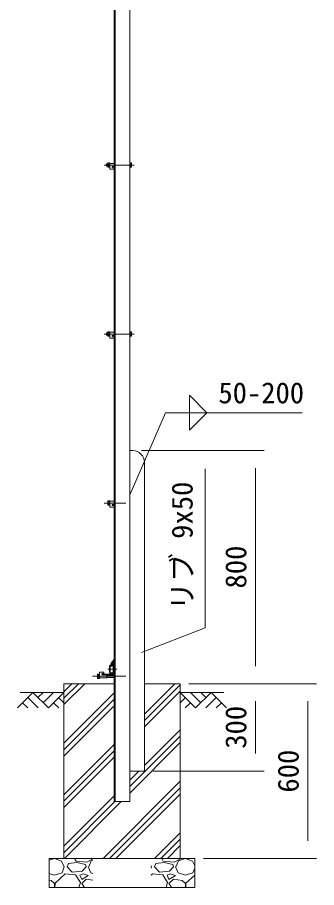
# Model space of a CAD drawing. Units: millimetres, scale not verified. Extents: x -6300 to 6300, y -4455 to 4455.
# Drawn here: x -675 to 354, y -2325 to 662 of the extents above; entities that cross this region are included whole.
import ezdxf
from ezdxf.enums import TextEntityAlignment as Align

# ---------------------------------------------------------------- set-up
doc = ezdxf.new("R2010")
doc.units = ezdxf.units.MM
doc.header["$LTSCALE"] = 30
doc.linetypes.add('USER1', pattern=[50.8, 31.75, -6.35, 6.35, -6.35])
for name, color, linetype, lineweight in [('0-0_D-STR3', 3, 'Continuous', 13), ('0-1_D-STR1', 1, 'Continuous', 18), ('0-2_D-BMK', 2, 'USER1', 13), ('0-4_D-STR-DIM', 7, 'Continuous', 9), ('0-7_D-STR-TXT', 7, 'Continuous', 9), ('0-8_D-BGD', 7, 'Continuous', 9), ('0-9_D-STR4', 7, 'Continuous', 9), ('0-A_D-DCR-HCH', 7, 'Continuous', 9)]:
    doc.layers.add(name, color=color, linetype=linetype, lineweight=lineweight)
doc.styles.add('ＭＳ ゴシック', font='')
doc.styles.get('ＭＳ ゴシック').set_extended_font_data('MS Gothic')

msp = doc.modelspace()

# ---------------------------------------------------------------- linework, layer by layer
at = {"layer": '0-0_D-STR3'}
for p, q in [((-367.01, 159), (-368.21, 157.8)), ((-368.21, 157.8), (-368.21, 152.2)), ((-367.01, 151), (-368.21, 152.2)), ((-367.01, 159), (-367.01, 151)), ((-363.71, 159), (-367.01, 159)), ((-363.71, 151), (-367.01, 151)), ((-362.98, 162.5), (-363.71, 161.25)), ((-363.71, 148.75), (-363.71, 161.25)), ((-357.21, 162.5), (-362.98, 162.5)), ((-357.21, 158.75), (-362.98, 158.75)), ((-357.21, 151.25), (-362.98, 151.25)), ((-357.21, 147.49), (-357.21, 162.5)), ((-357.21, 161), (-342.21, 161)), ((-357.21, 161), (-357.21, 141)), ((-346.96, 150.5), (-342.21, 150.5)), ((-288.21, 162.5), (-283.6, 162.5)), ((-288.21, 162.5), (-288.21, 147.49)), ((-288.21, 158.75), (-283.6, 158.75)), ((-288.21, 151.25), (-283.6, 151.25)), ((-282.91, 161.3), (-283.6, 162.5)), ((-282.91, 161.3), (-282.91, 148.7)), ((-362.98, 147.49), (-363.71, 148.75)), ((-357.21, 147.49), (-362.98, 147.49)), ((-357.21, 141), (-342.21, 141)), ((-346.96, 146), (-342.21, 146)), ((-342.21, 146), (-342.21, 141)), ((-288.21, 147.49), (-283.6, 147.49)), ((-282.91, 148.7), (-283.6, 147.49)), ((-357.21, -432.51), (-357.21, -417.5)), ((-288.21, -417.5), (-288.21, -432.51)), ((-288.21, -417.5), (-283.6, -417.5)), ((-282.91, -418.7), (-283.6, -417.5)), ((-367.01, -421), (-368.21, -422.2)), ((-368.21, -422.2), (-368.21, -427.8)), ((-363.71, -421), (-367.01, -421)), ((-363.71, -429), (-367.01, -429)), ((-363.71, -431.25), (-363.71, -418.75)), ((-357.21, -421.25), (-362.98, -421.25)), ((-357.21, -428.75), (-362.98, -428.75)), ((-357.21, -419), (-357.21, -439)), ((-357.21, -419), (-342.21, -419)), ((-357.21, -439), (-342.21, -439)), ((-346.96, -429.5), (-342.21, -429.5)), ((-346.96, -434), (-342.21, -434)), ((-342.21, -434), (-342.21, -439)), ((-288.21, -421.25), (-283.6, -421.25)), ((-288.21, -428.75), (-283.6, -428.75)), ((-288.21, -432.51), (-283.6, -432.51)), ((-282.91, -431.3), (-283.6, -432.51)), ((-282.91, -418.7), (-282.91, -431.3)), ((-363.71, -1011.25), (-363.71, -998.75)), ((-357.21, -1001.25), (-362.98, -1001.25)), ((-357.21, -1008.75), (-362.98, -1008.75)), ((-357.21, -1012.51), (-357.21, -997.5)), ((-357.21, -999), (-357.21, -1019)), ((-357.21, -999), (-342.21, -999)), ((-346.96, -1009.5), (-342.21, -1009.5)), ((-346.96, -1014), (-342.21, -1014)), ((-342.21, -1014), (-342.21, -1019)), ((-357.21, -1019), (-342.21, -1019)), ((-358.21, -1563.3), (-358.21, -1586.7)), ((-355.91, -1563.3), (-355.91, -1586.7)), ((-352.21, -1560), (-354.91, -1560)), ((-352.21, -1562.3), (-354.91, -1562.3)), ((-345.21, -1560), (-349.21, -1560)), ((-345.21, -1562.3), (-349.21, -1562.3)), ((-345.21, -1560), (-345.21, -1562.3)), ((-398.96, -1605.75), (-398.96, -1593.25)), ((-392.46, -1595.75), (-398.23, -1595.75)), ((-392.46, -1603.25), (-398.23, -1603.25)), ((-392.46, -1605.5), (-392.46, -1585.5)), ((-392.46, -1585.5), (-377.46, -1585.5)), ((-392.46, -1607.01), (-392.46, -1591.99)), ((-392.46, -1605.5), (-367.46, -1605.5)), ((-382.21, -1590.5), (-377.46, -1590.5)), ((-382.21, -1595), (-367.46, -1595)), ((-377.46, -1590.5), (-377.46, -1585.5)), ((-367.46, -1605.5), (-367.46, -1595)), ((-342.21, -1595.5), (-367.46, -1595.5)), ((-342.21, -1603.5), (-367.46, -1603.5)), ((-345.21, -1587.7), (-354.91, -1587.7)), ((-345.21, -1590), (-354.91, -1590)), ((-345.21, -1587.7), (-345.21, -1590))]:
    msp.add_line(p, q, dxfattribs=at)
for points in [[(-357.21, -417.5), (-362.98, -417.5), (-363.71, -418.75)], [(-367.01, -421), (-367.01, -429), (-368.21, -427.8)], [(-357.21, -432.51), (-362.98, -432.51), (-363.71, -431.25)], [(-357.21, -997.5), (-362.98, -997.5), (-363.71, -998.75)], [(-357.21, -1012.51), (-362.98, -1012.51), (-363.71, -1011.25)], [(-392.46, -1591.99), (-398.23, -1591.99), (-398.96, -1593.25)], [(-392.46, -1607.01), (-398.23, -1607.01), (-398.96, -1605.75)]]:
    msp.add_lwpolyline(points, dxfattribs=at)
for centre, radius, start, end in [((-360.24, 160.63), 3.32, 145.61586, 214.38414), ((-351.14, 155), 12.42, 162.4121, 197.5879), ((-360.24, 149.37), 3.32, 145.61584, 214.38415), ((-346.96, 148.25), 2.25, 90, 270), ((-286.35, 160.63), 3.32, 325.61585, 34.38415), ((-286.35, 149.37), 3.32, 325.61585, 34.38415), ((-295.44, 155), 12.42, 342.4121, 17.5879), ((-360.24, -419.37), 3.32, 145.61586, 214.38414), ((-286.35, -419.37), 3.32, 325.61585, 34.38415), ((-351.14, -425), 12.42, 162.4121, 197.5879), ((-360.24, -430.63), 3.32, 145.61584, 214.38415), ((-346.96, -431.75), 2.25, 90, 270), ((-286.35, -430.63), 3.32, 325.61585, 34.38415), ((-295.44, -425), 12.42, 342.4121, 17.5879), ((-360.24, -999.37), 3.32, 145.61586, 214.38414), ((-351.14, -1005), 12.42, 162.4121, 197.5879), ((-360.24, -1010.63), 3.32, 145.61584, 214.38415), ((-346.96, -1011.75), 2.25, 90, 270), ((-354.91, -1563.3), 3.3, 90, 180), ((-354.91, -1563.3), 1, 90, 180), ((-395.49, -1593.87), 3.32, 145.61586, 214.38414), ((-386.39, -1599.5), 12.42, 162.4121, 197.5879), ((-395.49, -1605.13), 3.32, 145.61584, 214.38415), ((-382.21, -1592.75), 2.25, 90, 270), ((-354.91, -1586.7), 3.3, 180, 270), ((-354.91, -1586.7), 1, 180, 270)]:
    msp.add_arc(centre, radius, start, end, dxfattribs=at)
at = {"layer": '0-1_D-STR1'}
for p, q in [((-342.21, -2030), (-342.21, 1920)), ((-338.21, -2030), (-338.21, 1920)), ((-288.21, -2030), (-288.21, 1920)), ((-288.21, -825), (-278.21, -825)), ((-238.21, -865), (-238.21, -1925)), ((-352.21, -1554.27), (-342.21, -1541.77)), ((-352.21, -1565.27), (-352.21, -1554.27)), ((-349.21, -1565.27), (-352.21, -1565.27)), ((-349.21, -1565.27), (-349.21, -1555.39)), ((-345.21, -1587.5), (-345.21, -1557)), ((-343.21, -1555), (-342.21, -1555)), ((-342.21, -1590), (-342.21, -1555)), ((-382.21, -1594), (-382.21, -1595)), ((-382.21, -1595), (-347.21, -1595)), ((-380.21, -1592), (-349.71, -1592)), ((-288.21, -1925), (-238.21, -1925)), ((-342.21, -2030), (-288.21, -2030))]:
    msp.add_line(p, q, dxfattribs=at)
msp.add_lwpolyline([(-349.21, -1555.39), (-342.21, -1546.34), (-342.21, -1541.77)], dxfattribs=at)
for centre, radius, start, end in [((-278.21, -865), 40, 0, 90), ((-343.21, -1557), 2, 90, 180), ((-380.21, -1594), 2, 90, 180), ((-349.71, -1587.5), 4.5, 270, 0), ((-347.21, -1590), 5, 270, 0)]:
    msp.add_arc(centre, radius, start, end, dxfattribs=at)
at = {"layer": '0-2_D-BMK'}
for p, q in [((-376.2, 155), (-273.21, 155)), ((-376.2, -425), (-273.21, -425)), ((-376.2, -1005), (-302.21, -1005)), ((-332.95, -1575), (-364.31, -1575)), ((-416.44, -1599.5), (-302.21, -1599.5))]:
    msp.add_line(p, q, dxfattribs=at)
at = {"layer": '0-4_D-STR-DIM'}
for p, q in [((-248.21, -825), (173.8, -825)), ((143.8, -1565), (143.8, -885)), ((-85.21, -1625), (173.8, -1625)), ((-85.21, -1625), (353.8, -1625)), ((-85.21, -1625), (173.8, -1625)), ((143.8, -1865), (143.8, -1685)), ((323.8, -1685), (323.8, -2165)), ((-208.21, -1925), (173.8, -1925)), ((-35.21, -2225), (353.8, -2225))]:
    msp.add_line(p, q, dxfattribs=at)
at = {"layer": '0-7_D-STR-TXT'}
for p, q in [((-83.52, -634.81), (-83.52, -754.81)), ((-83.52, -634.81), (-23.52, -694.81)), ((-83.52, -754.81), (-23.52, -694.81))]:
    msp.add_line(p, q, dxfattribs=at)
for points in [[(303.85, -694.81), (-166.19, -694.81), (-287.41, -974.3)], [(-29.24, -887.06), (-29.24, -1433.41), (-248.54, -1518.46)]]:
    msp.add_lwpolyline(points, dxfattribs=at)
at = {"layer": '0-8_D-BGD'}
for p, q in [((-665.21, -1655), (-515.21, -1655)), ((34.79, -1655), (-115.21, -1655))]:
    msp.add_line(p, q, dxfattribs=at)
at = {"layer": '0-9_D-STR4'}
for p, q in [((-515.21, -1625), (-515.21, -2225)), ((-515.21, -1625), (-342.21, -1625)), ((-238.21, -1625), (-115.21, -1625)), ((-115.21, -1625), (-115.21, -2225)), ((-565.21, -2225), (-65.21, -2225)), ((-565.21, -2225), (-565.21, -2325)), ((-65.21, -2225), (-65.21, -2325)), ((-565.21, -2325), (-65.21, -2325))]:
    msp.add_line(p, q, dxfattribs=at)
at = {"layer": '0-A_D-DCR-HCH'}
for p, q in [((-515.21, -1697.07), (-443.13, -1625)), ((-515.21, -1674.98), (-465.23, -1625)), ((-515.21, -1652.88), (-487.33, -1625)), ((-238.21, -1729.43), (-133.78, -1625)), ((-238.21, -1751.53), (-115.21, -1628.53)), ((-621.63, -1655), (-674.84, -1708.21)), ((-621.63, -1655), (-568.42, -1708.21)), ((-603.99, -1672.83), (-586.16, -1655)), ((-586.16, -1690.47), (-550.68, -1655)), ((-568.42, -1708.21), (-515.21, -1655)), ((-515.21, -1829.66), (-342.21, -1656.66)), ((-238.21, -1773.63), (-115.21, -1650.63)), ((-62, -1708.21), (-115.21, -1655)), ((-44.26, -1690.47), (-79.73, -1655)), ((-8.78, -1655), (-62, -1708.21)), ((-26.52, -1672.74), (-44.26, -1655)), ((-8.78, -1655), (44.43, -1708.21)), ((-657.11, -1690.47), (-639.29, -1708.21)), ((-639.37, -1672.74), (-603.73, -1708.21)), ((-550.68, -1690.47), (-532.86, -1708.21)), ((-532.95, -1672.74), (-515.21, -1690.39)), ((-515.21, -1851.75), (-342.21, -1678.75)), ((-515.21, -1873.85), (-342.21, -1700.85)), ((-97.47, -1672.74), (-115.21, -1690.39)), ((-79.73, -1690.47), (-97.55, -1708.21)), ((8.95, -1672.74), (-26.68, -1708.21)), ((26.69, -1690.47), (8.87, -1708.21)), ((-238.21, -1906.21), (-115.21, -1783.21)), ((-288.21, -1978.31), (-115.21, -1805.31)), ((-515.21, -2006.43), (-342.21, -1833.43)), ((-288.21, -2000.4), (-115.21, -1827.4)), ((-515.21, -2028.53), (-342.21, -1855.53)), ((-515.21, -2050.63), (-342.21, -1877.63)), ((-288.21, -1956.21), (-257, -1925)), ((-380.22, -2225), (-115.21, -1959.99)), ((-358.13, -2225), (-115.21, -1982.08)), ((-515.21, -2183.21), (-342.21, -2010.21)), ((-515.21, -2205.31), (-339.9, -2030)), ((-512.8, -2225), (-317.8, -2030)), ((-336.03, -2225), (-115.21, -2004.18)), ((-203.45, -2225), (-115.21, -2136.76)), ((-181.35, -2225), (-115.21, -2158.86)), ((-159.25, -2225), (-115.21, -2180.96)), ((-562.39, -2225), (-565.21, -2226.47)), ((-565.21, -2231), (-546.74, -2225.23)), ((-546.74, -2225.23), (-522.74, -2234.23)), ((-522.74, -2234.23), (-513.74, -2253.73)), ((-470.24, -2238.73), (-498.74, -2241.73)), ((-473.24, -2234.23), (-478.62, -2225)), ((-435.74, -2237.23), (-473.24, -2234.23)), ((-440.24, -2246.23), (-470.24, -2238.73)), ((-415.21, -2226.47), (-435.74, -2237.23)), ((-429.74, -2253.73), (-420.74, -2232.73)), ((-420.74, -2232.73), (-415.21, -2231)), ((-170.24, -2238.73), (-198.74, -2241.73)), ((-173.24, -2234.23), (-178.62, -2225)), ((-135.74, -2237.23), (-173.24, -2234.23)), ((-140.24, -2246.23), (-170.24, -2238.73)), ((-112.39, -2225), (-135.74, -2237.23)), ((-129.74, -2253.73), (-120.74, -2232.73)), ((-120.74, -2232.73), (-96.74, -2225.23)), ((-96.74, -2225.23), (-72.74, -2234.23)), ((-72.74, -2234.23), (-65.21, -2250.54)), ((-521.24, -2274.73), (-513.74, -2253.73)), ((-503.24, -2253.73), (-498.74, -2241.73)), ((-486.74, -2271.73), (-503.24, -2253.73)), ((-452.24, -2268.73), (-486.74, -2271.73)), ((-438.74, -2253.73), (-452.24, -2268.73)), ((-438.74, -2253.73), (-440.24, -2246.23)), ((-431.24, -2253.73), (-422.24, -2274.73)), ((-215.21, -2250.54), (-213.74, -2253.73)), ((-215.21, -2257.85), (-213.74, -2253.73)), ((-203.24, -2253.73), (-198.74, -2241.73)), ((-186.74, -2271.73), (-203.24, -2253.73)), ((-152.24, -2268.73), (-186.74, -2271.73)), ((-138.74, -2253.73), (-152.24, -2268.73)), ((-138.74, -2253.73), (-140.24, -2246.23)), ((-131.24, -2253.73), (-122.24, -2274.73)), ((-71.24, -2274.73), (-65.21, -2257.85)), ((-565.21, -2276.79), (-546.74, -2282.23)), ((-558.74, -2300.23), (-565.21, -2299.26)), ((-546.74, -2282.23), (-521.24, -2274.73)), ((-510.74, -2277.73), (-545.24, -2309.23)), ((-474.74, -2280.73), (-510.74, -2277.73)), ((-458.24, -2307.73), (-474.74, -2280.73)), ((-449.24, -2277.73), (-459.74, -2282.23)), ((-459.74, -2282.23), (-453.74, -2297.23)), ((-453.74, -2297.23), (-431.24, -2283.73)), ((-438.74, -2295.73), (-453.74, -2310.73)), ((-431.24, -2283.73), (-449.24, -2277.73)), ((-415.21, -2299.26), (-438.74, -2295.73)), ((-422.24, -2274.73), (-415.21, -2276.79)), ((-210.74, -2277.73), (-215.21, -2281.81)), ((-174.74, -2280.73), (-210.74, -2277.73)), ((-158.24, -2307.73), (-174.74, -2280.73)), ((-149.24, -2277.73), (-159.74, -2282.23)), ((-159.74, -2282.23), (-153.74, -2297.23)), ((-153.74, -2297.23), (-131.24, -2283.73)), ((-138.74, -2295.73), (-153.74, -2310.73)), ((-131.24, -2283.73), (-149.24, -2277.73)), ((-108.74, -2300.23), (-138.74, -2295.73)), ((-122.24, -2274.73), (-96.74, -2282.23)), ((-96.74, -2282.23), (-71.24, -2274.73)), ((-65.21, -2281.81), (-95.24, -2309.23)), ((-546.74, -2310.73), (-558.74, -2300.23)), ((-549.67, -2325), (-546.74, -2319.73)), ((-546.74, -2319.73), (-546.74, -2310.73)), ((-545.24, -2309.23), (-545.99, -2325)), ((-463.76, -2325), (-458.24, -2307.73)), ((-453.74, -2310.73), (-444.22, -2325)), ((-163.76, -2325), (-158.24, -2307.73)), ((-153.74, -2310.73), (-144.22, -2325)), ((-96.74, -2310.73), (-108.74, -2300.23)), ((-99.67, -2325), (-96.74, -2319.73)), ((-96.74, -2319.73), (-96.74, -2310.73)), ((-95.24, -2309.23), (-95.99, -2325))]:
    msp.add_line(p, q, dxfattribs=at)

# ---------------------------------------------------------------- texts
at = {"layer": '0-4_D-STR-DIM', "style": 'ＭＳ ゴシック'}
for s, p in [('800', (133.68, -1298.31)), ('300', (133.68, -1848.31)), ('600', (313.68, -1998.88))]:
    msp.add_text(s, height=72.14, rotation=90, dxfattribs=at).set_placement(p, align=Align.BOTTOM_LEFT)
at = {"layer": '0-7_D-STR-TXT', "style": 'ＭＳ ゴシック'}
msp.add_text('\u300050-200', height=72.14, dxfattribs=at).set_placement((-82.19, -684.31), align=Align.BOTTOM_LEFT)
msp.add_text('リブ 9x50', height=72.14, rotation=90, dxfattribs=at).set_placement((-50.79, -1373.78), align=Align.BOTTOM_LEFT)

doc.saveas('drawing.dxf')
